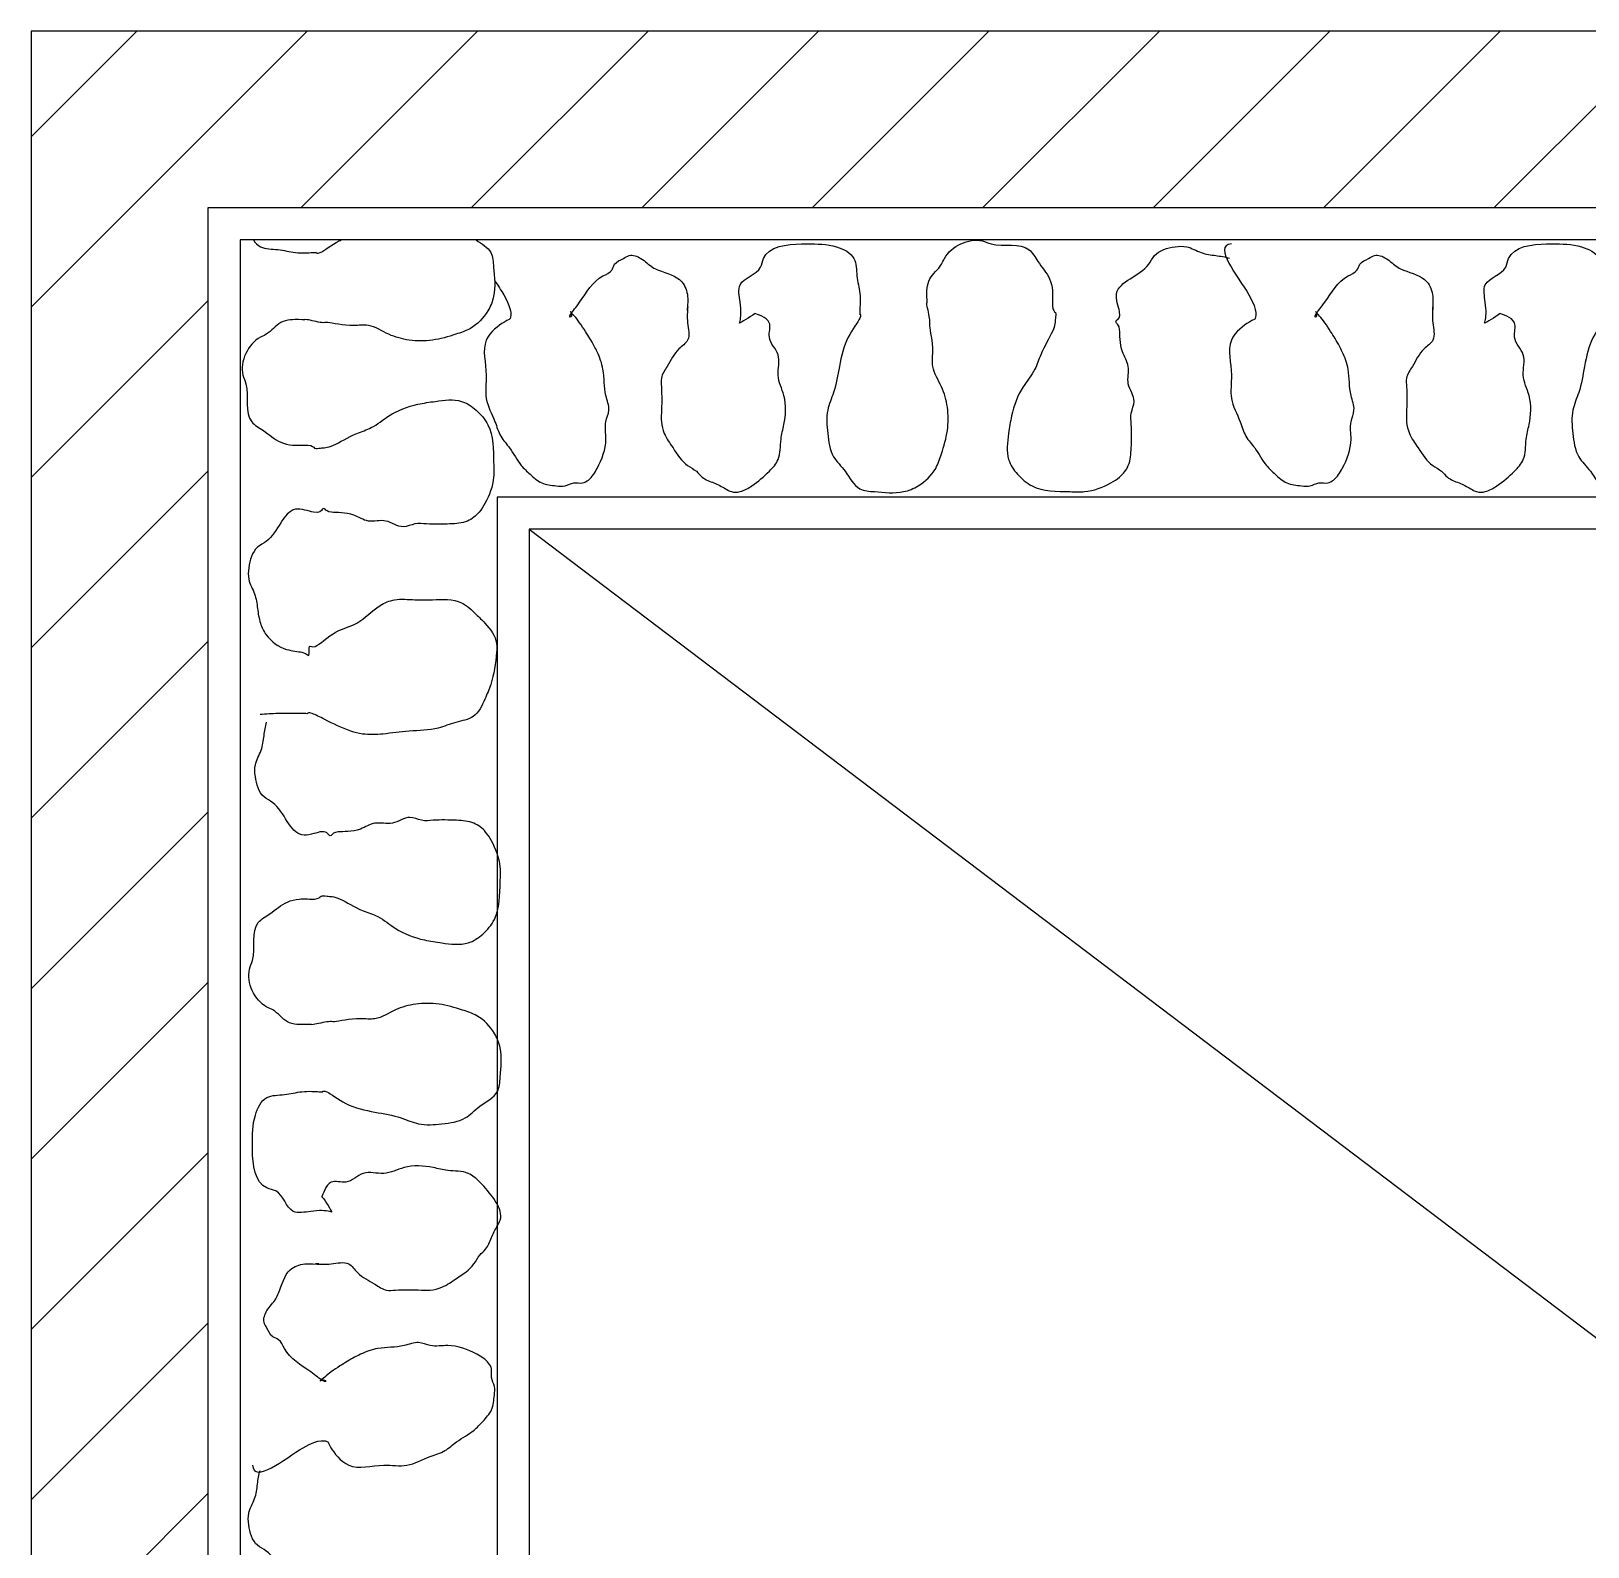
# Model space of a CAD drawing. Extents: x -251.9 to -196.2, y -340.1 to -300.7.
# Drawn here: x -244.523 to -243.714, y -323.8 to -323.012 of the extents above; entities that cross this region are included whole.
import ezdxf

# ---------------------------------------------------------------- set-up
doc = ezdxf.new("R2010")
doc.units = 0
doc.header["$LTSCALE"] = 0.5
doc.header["$MEASUREMENT"] = 0
for name, color, linetype in [('AC', 10, 'CONTINUOUS'), ('DUCK', 2, 'CONTINUOUS'), ('HATCH', 11, 'CONTINUOUS'), ('LINE', 3, 'CONTINUOUS')]:
    doc.layers.add(name, color=color, linetype=linetype)

msp = doc.modelspace()

# ---------------------------------------------------------------- hatches: boundary and pattern name
at = {"layer": 'HATCH'}
h = msp.add_hatch(dxfattribs=at)
h.set_pattern_fill('ANSI31', color=256, scale=0.501025, style=0)
h.set_pattern_definition([(45, (-329.37642, -341.31641), (-0.044284738, 0.044284738), [])])
h.paths.add_polyline_path([(-242.48565, -323.01249), (-244.52315, -323.01249), (-244.52315, -324.68257), (-242.48565, -324.68257)])
h.paths.add_polyline_path([(-242.57751, -323.10435), (-242.57751, -324.59072), (-244.4313, -324.59072), (-244.4313, -323.10435)], flags=16)

# ---------------------------------------------------------------- linework, layer by layer
at = {"layer": 'AC'}
for points in [[(-244.4313, -323.10435), (-244.4313, -324.59072), (-242.57751, -324.59072), (-242.57751, -323.10435)], [(-244.4146, -323.12105), (-244.4146, -324.57402), (-242.59421, -324.57402), (-242.59421, -323.12105)], [(-244.28099, -323.25465), (-244.28099, -324.44041), (-242.72782, -324.44041), (-242.72782, -323.25465)], [(-244.26429, -323.27135), (-244.26429, -324.42371), (-242.74452, -324.42371), (-242.74452, -323.27135)]]:
    msp.add_lwpolyline(points, close=True, dxfattribs=at)
at = {"layer": 'DUCK'}
msp.add_lwpolyline([(-244.52315, -323.01249), (-244.52315, -324.68257), (-242.48565, -324.68257), (-242.48565, -323.01249)], close=True, dxfattribs=at)
at = {"layer": 'HATCH'}
for points, knots in [([(-244.29191, -323.12105), (-244.28897, -323.12304), (-244.28337, -323.12612), (-244.28269, -323.13788), (-244.2814, -323.14816), (-244.28606, -323.1596), (-244.29316, -323.16698), (-244.30385, -323.17055), (-244.31435, -323.17365), (-244.32643, -323.17363), (-244.33764, -323.17062), (-244.34639, -323.16458), (-244.35863, -323.16623), (-244.36953, -323.1634), (-244.37114, -323.1645), (-244.38109, -323.16204), (-244.38088, -323.16263), (-244.38102, -323.16252), (-244.39387, -323.16225), (-244.39891, -323.16945), (-244.40975, -323.17362), (-244.41582, -323.1863), (-244.40912, -323.20028), (-244.41341, -323.214), (-244.40118, -323.22048), (-244.39517, -323.22614), (-244.38639, -323.22821), (-244.3772, -323.22709), (-244.37583, -323.2301), (-244.37316, -323.22889), (-244.36771, -323.22941), (-244.35624, -323.222), (-244.34525, -323.21877), (-244.33621, -323.21085), (-244.32448, -323.20653), (-244.31172, -323.20475), (-244.30061, -323.20317), (-244.29134, -323.20936), (-244.28283, -323.21946), (-244.28307, -323.23273), (-244.28229, -323.24664), (-244.28569, -323.25556), (-244.2905, -323.26332), (-244.29664, -323.26815), (-244.30655, -323.26874), (-244.31556, -323.26898), (-244.32377, -323.26799), (-244.33085, -323.27179), (-244.33843, -323.26541), (-244.34784, -323.26854), (-244.35694, -323.26226), (-244.36872, -323.2632), (-244.37045, -323.26062), (-244.37189, -323.26035), (-244.37341, -323.26435), (-244.39096, -323.25711), (-244.39542, -323.27573), (-244.40778, -323.28122), (-244.4101, -323.2896), (-244.41064, -323.29826), (-244.40647, -323.30475), (-244.40555, -323.31263), (-244.40444, -323.32), (-244.4004, -323.32839), (-244.39178, -323.33455), (-244.37981, -323.33509), (-244.37831, -323.33919), (-244.37921, -323.33055), (-244.37599, -323.33438), (-244.36626, -323.32411), (-244.35223, -323.32086), (-244.3443, -323.31168), (-244.33358, -323.30712), (-244.32411, -323.30827), (-244.3127, -323.30813), (-244.30037, -323.30716), (-244.29261, -323.31498), (-244.28593, -323.32135), (-244.28083, -323.32818), (-244.28149, -323.33956), (-244.28296, -323.3495), (-244.2876, -323.36035), (-244.29199, -323.36999), (-244.30274, -323.37131), (-244.3131, -323.37615), (-244.32631, -323.37584), (-244.33922, -323.37796), (-244.34954, -323.37846), (-244.35985, -323.37567), (-244.36851, -323.37131), (-244.37879, -323.36614), (-244.37975, -323.36776), (-244.37977, -323.36711), (-244.38236, -323.36729), (-244.39304, -323.36708), (-244.40109, -323.36741), (-244.40417, -323.36778)], [0.4270406, 0.4270406, 0.4270406, 0.4270406, 0.4315754, 0.4350445, 0.4418486, 0.4455117, 0.45128, 0.4549386, 0.4605401, 0.4659738, 0.4709192, 0.4760933, 0.4794894, 0.4869917, 0.4910669, 0.4965431, 0.5006184, 0.5074105, 0.5122134, 0.5165655, 0.5180848, 0.5278237, 0.5299749, 0.5389238, 0.542322, 0.5472225, 0.5500233, 0.5540985, 0.5595747, 0.567046, 0.5745483, 0.5812397, 0.5848982, 0.5897987, 0.5971158, 0.6012475, 0.6073604, 0.6113227, 0.6156765, 0.6246253, 0.6280273, 0.634481, 0.6369329, 0.6403311, 0.6444628, 0.6498965, 0.6526134, 0.6554141, 0.6597106, 0.6637859, 0.6674444, 0.6735951, 0.6790712, 0.6851842, 0.6920103, 0.6968132, 0.7069202, 0.7093704, 0.7145508, 0.7172723, 0.7209355, 0.7244046, 0.7278737, 0.7309155, 0.7367618, 0.7408935, 0.7470441, 0.7534889, 0.7582433, 0.7652392, 0.7704133, 0.7772097, 0.7808683, 0.7856227, 0.789698, 0.7965241, 0.8008762, 0.8037603, 0.8092436, 0.8112848, 0.8188915, 0.8225546, 0.8274584, 0.8317549, 0.8360514, 0.8428775, 0.8490281, 0.8537826, 0.8565834, 0.8632748, 0.8669334, 0.8716878, 0.8791592, 0.8839137, 0.8900266, 0.8939614, 0.8939614, 0.8939614, 0.8939614]), ([(-244.40758, -323.12105), (-244.40662, -323.12254), (-244.40332, -323.12601), (-244.39469, -323.12555), (-244.38547, -323.12822), (-244.3752, -323.12738), (-244.37475, -323.12775), (-244.37572, -323.12711), (-244.37381, -323.129), (-244.36682, -323.12337), (-244.3624, -323.1212), (-244.36208, -323.12105)], [0.35619536, 0.35619536, 0.35619536, 0.35619536, 0.35851129, 0.362643, 0.36677471, 0.37152919, 0.37628366, 0.38239658, 0.3871511, 0.3932283, 0.39369892, 0.39369892, 0.39369892, 0.39369892]), ([(-244.28227, -323.14215), (-244.28053, -323.14477), (-244.27209, -323.15731), (-244.27493, -323.16352), (-244.27469, -323.16165), (-244.29054, -323.17282), (-244.28542, -323.18942), (-244.28809, -323.20389), (-244.28222, -323.21388), (-244.27974, -323.22326), (-244.27343, -323.22978), (-244.26979, -323.23744), (-244.26362, -323.243), (-244.25812, -323.24815), (-244.25131, -323.24869), (-244.24552, -323.24937), (-244.24133, -323.24664), (-244.23688, -323.24793), (-244.23214, -323.24518), (-244.22743, -323.23747), (-244.22336, -323.22694), (-244.22546, -323.21639), (-244.22188, -323.20902), (-244.22576, -323.19997), (-244.22491, -323.18952), (-244.22805, -323.18101), (-244.23131, -323.17453), (-244.23448, -323.16951), (-244.23856, -323.16309), (-244.24347, -323.15763), (-244.24226, -323.1589), (-244.24218, -323.16161), (-244.24417, -323.16108), (-244.23585, -323.15093), (-244.23063, -323.14108), (-244.22125, -323.13777), (-244.22007, -323.13263), (-244.21585, -323.13117), (-244.21161, -323.12818), (-244.20538, -323.13055), (-244.20153, -323.1347), (-244.19412, -323.13822), (-244.18496, -323.14006), (-244.18168, -323.14917), (-244.18225, -323.15889), (-244.18192, -323.15738), (-244.18203, -323.1565), (-244.18179, -323.15454), (-244.18259, -323.16379), (-244.18002, -323.17309), (-244.18841, -323.17831), (-244.19154, -323.18563), (-244.19617, -323.19195), (-244.19525, -323.20048), (-244.19551, -323.20794), (-244.19585, -323.2161), (-244.19419, -323.2226), (-244.18893, -323.22987), (-244.18419, -323.23758), (-244.17747, -323.24069), (-244.1741, -323.24527), (-244.16821, -323.24718), (-244.16324, -323.2497), (-244.159, -323.25236), (-244.15378, -323.25212), (-244.14706, -323.24802), (-244.14046, -323.24252), (-244.13342, -323.2347), (-244.13409, -323.22544), (-244.1311, -323.21476), (-244.13037, -323.20295), (-244.13651, -323.19174), (-244.13271, -323.1803), (-244.14143, -323.17305), (-244.13694, -323.16202), (-244.14851, -323.15907), (-244.14555, -323.15887), (-244.1562, -323.16504), (-244.15432, -323.16377), (-244.15404, -323.15479), (-244.15712, -323.14139), (-244.14393, -323.13881), (-244.14223, -323.12455), (-244.1287, -323.12302), (-244.1158, -323.12312), (-244.1062, -323.12304), (-244.09396, -323.12922), (-244.09453, -323.13997), (-244.09186, -323.14918), (-244.0927, -323.15945), (-244.09233, -323.1599), (-244.09297, -323.15893), (-244.09108, -323.16084), (-244.10002, -323.17193), (-244.10317, -323.18614), (-244.10516, -323.19911), (-244.11028, -323.21014), (-244.10925, -323.22163), (-244.10775, -323.2336), (-244.09911, -323.24123), (-244.09458, -323.25125), (-244.0822, -323.25196), (-244.07192, -323.25325), (-244.06048, -323.2486), (-244.0531, -323.24149), (-244.04953, -323.23081), (-244.04643, -323.22031), (-244.04645, -323.20823), (-244.04946, -323.19702), (-244.05551, -323.18827), (-244.05385, -323.17603), (-244.05668, -323.16513), (-244.05558, -323.16352), (-244.05804, -323.15357), (-244.05745, -323.15377), (-244.05756, -323.15363), (-244.05784, -323.14078), (-244.05063, -323.13574), (-244.04646, -323.1249), (-244.03378, -323.11884), (-244.0198, -323.12553), (-244.00608, -323.12124), (-243.9996, -323.13347), (-243.99394, -323.13948), (-243.99187, -323.14827), (-243.99299, -323.15746), (-243.98998, -323.15882), (-243.99119, -323.16149), (-243.99068, -323.16695), (-243.99809, -323.17842), (-244.00131, -323.1894), (-244.00923, -323.19844), (-244.01355, -323.21017), (-244.01533, -323.22293), (-244.01691, -323.23405), (-244.01072, -323.24331), (-244.00062, -323.25183), (-243.98735, -323.25158), (-243.97344, -323.25237), (-243.96452, -323.24896), (-243.95676, -323.24415), (-243.95194, -323.23802), (-243.95134, -323.2281), (-243.9511, -323.21909), (-243.95209, -323.21089), (-243.94829, -323.2038), (-243.95467, -323.19622), (-243.95154, -323.18681), (-243.95783, -323.17771), (-243.95688, -323.16594), (-243.95946, -323.16421), (-243.95973, -323.16277), (-243.95573, -323.16125), (-243.96297, -323.14369), (-243.94435, -323.13924), (-243.93886, -323.12687), (-243.93048, -323.12455), (-243.92182, -323.12402), (-243.91533, -323.12818), (-243.90765, -323.12908), (-243.90272, -323.12982), (-243.90044, -323.13049)], [0.0104215, 0.0104215, 0.0104215, 0.0104215, 0.0135353, 0.0258367, 0.033431, 0.0402274, 0.0483779, 0.0538116, 0.0596161, 0.0632746, 0.0666728, 0.0715734, 0.0744575, 0.0778574, 0.0813265, 0.0833677, 0.085519, 0.0875602, 0.089081, 0.0924792, 0.0995714, 0.1036467, 0.1064475, 0.1099111, 0.1160617, 0.1203582, 0.1218775, 0.1258398, 0.12829, 0.1322523, 0.1349692, 0.1410821, 0.1458366, 0.1497988, 0.1579839, 0.1604358, 0.1619551, 0.164407, 0.1659279, 0.168733, 0.1721329, 0.1736537, 0.1797373, 0.1833958, 0.1854335, 0.1929048, 0.1963009, 0.2010554, 0.2051307, 0.209206, 0.2120901, 0.2169907, 0.2200292, 0.2220669, 0.2281798, 0.2302174, 0.2330182, 0.2369805, 0.2422891, 0.244741, 0.2466637, 0.2497055, 0.2527473, 0.2542682, 0.2563094, 0.2593512, 0.2646615, 0.2680597, 0.2728626, 0.2763261, 0.2831183, 0.2880637, 0.2928181, 0.297376, 0.3007721, 0.3055791, 0.3076167, 0.3146125, 0.3180086, 0.3234423, 0.3275176, 0.3337859, 0.3359342, 0.3454089, 0.3467698, 0.3536075, 0.3585113, 0.362643, 0.3667747, 0.3715292, 0.3762837, 0.3823966, 0.3871511, 0.3932283, 0.4003205, 0.4065831, 0.4108795, 0.4163132, 0.4219148, 0.4262668, 0.4315754, 0.4350445, 0.4418486, 0.4455117, 0.45128, 0.4549386, 0.4605401, 0.4659738, 0.4709192, 0.4760933, 0.4794894, 0.4869917, 0.4910669, 0.4965431, 0.5006184, 0.5074105, 0.5122134, 0.5165655, 0.5180848, 0.5278237, 0.5299749, 0.5389238, 0.542322, 0.5472225, 0.5500233, 0.5540985, 0.5595747, 0.567046, 0.5745483, 0.5812397, 0.5848982, 0.5897987, 0.5971158, 0.6012475, 0.6073604, 0.6113227, 0.6156765, 0.6246253, 0.6280273, 0.634481, 0.6369329, 0.6403311, 0.6444628, 0.6498965, 0.6526134, 0.6554141, 0.6597106, 0.6637859, 0.6674444, 0.6735951, 0.6790712, 0.6851842, 0.6920103, 0.6968132, 0.7069202, 0.7093704, 0.7145508, 0.7172723, 0.7209355, 0.7244046, 0.7276109, 0.7276109, 0.7276109, 0.7276109]), ([(-243.89939, -323.12309), (-243.9094, -323.12397), (-243.88355, -323.1545), (-243.88768, -323.16352), (-243.88744, -323.16165), (-243.90329, -323.17282), (-243.89817, -323.18942), (-243.90083, -323.20389), (-243.89496, -323.21388), (-243.89249, -323.22326), (-243.88618, -323.22978), (-243.88254, -323.23744), (-243.87637, -323.243), (-243.87087, -323.24815), (-243.86406, -323.24869), (-243.85827, -323.24937), (-243.85408, -323.24664), (-243.84962, -323.24793), (-243.84489, -323.24518), (-243.84018, -323.23747), (-243.83611, -323.22694), (-243.83821, -323.21639), (-243.83463, -323.20902), (-243.8385, -323.19997), (-243.83766, -323.18952), (-243.8408, -323.18101), (-243.84405, -323.17453), (-243.84723, -323.16951), (-243.85131, -323.16309), (-243.85622, -323.15763), (-243.855, -323.1589), (-243.85493, -323.16161), (-243.85692, -323.16108), (-243.8486, -323.15093), (-243.84337, -323.14108), (-243.834, -323.13777), (-243.83282, -323.13263), (-243.8286, -323.13117), (-243.82436, -323.12818), (-243.81813, -323.13055), (-243.81428, -323.1347), (-243.80687, -323.13822), (-243.7977, -323.14006), (-243.79443, -323.14917), (-243.795, -323.15889), (-243.79467, -323.15738), (-243.79478, -323.1565), (-243.79454, -323.15454), (-243.79533, -323.16379), (-243.79277, -323.17309), (-243.80116, -323.17831), (-243.80428, -323.18563), (-243.80891, -323.19195), (-243.80799, -323.20048), (-243.80825, -323.20794), (-243.8086, -323.2161), (-243.80693, -323.2226), (-243.80168, -323.22987), (-243.79694, -323.23758), (-243.79022, -323.24069), (-243.78685, -323.24527), (-243.78096, -323.24718), (-243.77599, -323.2497), (-243.77174, -323.25236), (-243.76652, -323.25212), (-243.7598, -323.24802), (-243.75321, -323.24252), (-243.74617, -323.2347), (-243.74683, -323.22544), (-243.74384, -323.21476), (-243.74312, -323.20295), (-243.74925, -323.19174), (-243.74545, -323.1803), (-243.75418, -323.17305), (-243.74968, -323.16202), (-243.76126, -323.15907), (-243.7583, -323.15887), (-243.76894, -323.16504), (-243.76706, -323.16377), (-243.76679, -323.15479), (-243.76987, -323.14139), (-243.75668, -323.13881), (-243.75498, -323.12455), (-243.74145, -323.12302), (-243.72855, -323.12312), (-243.71895, -323.12304), (-243.70671, -323.12922), (-243.70728, -323.13997), (-243.70461, -323.14918), (-243.70545, -323.15945), (-243.70508, -323.1599), (-243.70571, -323.15893), (-243.70383, -323.16084), (-243.71276, -323.17193), (-243.71592, -323.18614), (-243.7179, -323.19911), (-243.72303, -323.21014), (-243.722, -323.22163), (-243.72049, -323.2336), (-243.71186, -323.24123), (-243.70732, -323.25125), (-243.69495, -323.25196), (-243.68466, -323.25325), (-243.67323, -323.2486), (-243.66585, -323.24149), (-243.66228, -323.23081), (-243.65918, -323.22031), (-243.6592, -323.20823), (-243.66221, -323.19702), (-243.66825, -323.18827), (-243.6666, -323.17603), (-243.66943, -323.16513), (-243.66833, -323.16352), (-243.67079, -323.15357), (-243.6702, -323.15377), (-243.67031, -323.15363), (-243.67058, -323.14078), (-243.66337, -323.13574), (-243.65921, -323.1249), (-243.64653, -323.11884), (-243.63255, -323.12553), (-243.61883, -323.12124), (-243.61235, -323.13347), (-243.60669, -323.13948), (-243.60461, -323.14827), (-243.60574, -323.15746), (-243.60273, -323.15882), (-243.60394, -323.16149), (-243.60342, -323.16695), (-243.61083, -323.17842), (-243.61406, -323.1894), (-243.62198, -323.19844), (-243.6263, -323.21017), (-243.62808, -323.22293), (-243.62966, -323.23405), (-243.62347, -323.24331), (-243.61337, -323.25183), (-243.60009, -323.25158), (-243.58618, -323.25237), (-243.57727, -323.24896), (-243.56951, -323.24415), (-243.56468, -323.23802), (-243.56408, -323.2281), (-243.56385, -323.21909), (-243.56484, -323.21089), (-243.56104, -323.2038), (-243.56741, -323.19622), (-243.56429, -323.18681), (-243.57057, -323.17771), (-243.56963, -323.16594), (-243.57221, -323.16421), (-243.57248, -323.16277), (-243.56848, -323.16125), (-243.57572, -323.14369), (-243.5571, -323.13924), (-243.55161, -323.12687), (-243.54323, -323.12455), (-243.53456, -323.12402), (-243.52808, -323.12818), (-243.52039, -323.12908), (-243.51546, -323.12982), (-243.51318, -323.13049)], [0, 0, 0, 0, 0.0135353, 0.0258367, 0.033431, 0.0402274, 0.0483779, 0.0538116, 0.0596161, 0.0632746, 0.0666728, 0.0715734, 0.0744575, 0.0778574, 0.0813265, 0.0833677, 0.085519, 0.0875602, 0.089081, 0.0924792, 0.0995714, 0.1036467, 0.1064475, 0.1099111, 0.1160617, 0.1203582, 0.1218775, 0.1258398, 0.12829, 0.1322523, 0.1349692, 0.1410821, 0.1458366, 0.1497988, 0.1579839, 0.1604358, 0.1619551, 0.164407, 0.1659279, 0.168733, 0.1721329, 0.1736537, 0.1797373, 0.1833958, 0.1854335, 0.1929048, 0.1963009, 0.2010554, 0.2051307, 0.209206, 0.2120901, 0.2169907, 0.2200292, 0.2220669, 0.2281798, 0.2302174, 0.2330182, 0.2369805, 0.2422891, 0.244741, 0.2466637, 0.2497055, 0.2527473, 0.2542682, 0.2563094, 0.2593512, 0.2646615, 0.2680597, 0.2728626, 0.2763261, 0.2831183, 0.2880637, 0.2928181, 0.297376, 0.3007721, 0.3055791, 0.3076167, 0.3146125, 0.3180086, 0.3234423, 0.3275176, 0.3337859, 0.3359342, 0.3454089, 0.3467698, 0.3536075, 0.3585113, 0.362643, 0.3667747, 0.3715292, 0.3762837, 0.3823966, 0.3871511, 0.3932283, 0.4003205, 0.4065831, 0.4108795, 0.4163132, 0.4219148, 0.4262668, 0.4315754, 0.4350445, 0.4418486, 0.4455117, 0.45128, 0.4549386, 0.4605401, 0.4659738, 0.4709192, 0.4760933, 0.4794894, 0.4869917, 0.4910669, 0.4965431, 0.5006184, 0.5074105, 0.5122134, 0.5165655, 0.5180848, 0.5278237, 0.5299749, 0.5389238, 0.542322, 0.5472225, 0.5500233, 0.5540985, 0.5595747, 0.567046, 0.5745483, 0.5812397, 0.5848982, 0.5897987, 0.5971158, 0.6012475, 0.6073604, 0.6113227, 0.6156765, 0.6246253, 0.6280273, 0.634481, 0.6369329, 0.6403311, 0.6444628, 0.6498965, 0.6526134, 0.6554141, 0.6597106, 0.6637859, 0.6674444, 0.6735951, 0.6790712, 0.6851842, 0.6920103, 0.6968132, 0.7069202, 0.7093704, 0.7145508, 0.7172723, 0.7209355, 0.7244046, 0.7276109, 0.7276109, 0.7276109, 0.7276109]), ([(-244.40815, -323.75789), (-244.40727, -323.76791), (-244.37674, -323.74206), (-244.36772, -323.74619), (-244.36959, -323.74595), (-244.35842, -323.76179), (-244.34182, -323.75668), (-244.32735, -323.75934), (-244.31736, -323.75347), (-244.30798, -323.751), (-244.30146, -323.74469), (-244.2938, -323.74105), (-244.28824, -323.73487), (-244.28309, -323.72937), (-244.28255, -323.72256), (-244.28187, -323.71678), (-244.2846, -323.71258), (-244.28331, -323.70813), (-244.28606, -323.7034), (-244.29377, -323.69869), (-244.3043, -323.69462), (-244.31485, -323.69672), (-244.32222, -323.69314), (-244.33127, -323.69701), (-244.34172, -323.69617), (-244.35023, -323.69931), (-244.35671, -323.70256), (-244.36173, -323.70574), (-244.36815, -323.70982), (-244.37361, -323.71473), (-244.37234, -323.71351), (-244.36963, -323.71344), (-244.37016, -323.71543), (-244.38031, -323.70711), (-244.39016, -323.70188), (-244.39347, -323.6925), (-244.39861, -323.69133), (-244.40007, -323.68711), (-244.40306, -323.68287), (-244.40069, -323.67664), (-244.39654, -323.67279), (-244.39302, -323.66538), (-244.39118, -323.65621), (-244.38207, -323.65294), (-244.37235, -323.65351), (-244.37386, -323.65318), (-244.37474, -323.65329), (-244.3767, -323.65305), (-244.36745, -323.65384), (-244.35815, -323.65127), (-244.35293, -323.65966), (-244.34561, -323.66279), (-244.33929, -323.66742), (-244.33076, -323.6665), (-244.3233, -323.66676), (-244.31514, -323.6671), (-244.30864, -323.66544), (-244.30137, -323.66019), (-244.29366, -323.65545), (-244.29055, -323.64873), (-244.28597, -323.64536), (-244.28406, -323.63946), (-244.28154, -323.63449), (-244.27888, -323.63025), (-244.27912, -323.62503), (-244.28322, -323.61831), (-244.28872, -323.61171), (-244.29654, -323.60468), (-244.3058, -323.60534), (-244.31648, -323.60235), (-244.32829, -323.60163), (-244.3395, -323.60776), (-244.35094, -323.60396), (-244.35819, -323.61269), (-244.36922, -323.60819), (-244.37217, -323.61976), (-244.37237, -323.6168), (-244.3662, -323.62745), (-244.36747, -323.62557), (-244.37645, -323.6253), (-244.38985, -323.62838), (-244.39243, -323.61519), (-244.40669, -323.61348), (-244.40822, -323.59996), (-244.40812, -323.58706), (-244.4082, -323.57746), (-244.40202, -323.56522), (-244.39127, -323.56578), (-244.38206, -323.56311), (-244.37179, -323.56396), (-244.37134, -323.56359), (-244.37231, -323.56422), (-244.3704, -323.56233), (-244.35931, -323.57127), (-244.3451, -323.57442), (-244.33213, -323.57641), (-244.3211, -323.58154), (-244.30961, -323.58051), (-244.29764, -323.579), (-244.29001, -323.57036), (-244.27999, -323.56583), (-244.27928, -323.55346), (-244.27799, -323.54317), (-244.28264, -323.53174), (-244.28975, -323.52436), (-244.30043, -323.52079), (-244.31093, -323.51768), (-244.32301, -323.5177), (-244.33422, -323.52072), (-244.34297, -323.52676), (-244.35521, -323.5251), (-244.36611, -323.52794), (-244.36772, -323.52684), (-244.37767, -323.5293), (-244.37747, -323.52871), (-244.37761, -323.52882), (-244.39046, -323.52909), (-244.3955, -323.52188), (-244.40634, -323.51771), (-244.4124, -323.50503), (-244.40571, -323.49106), (-244.41, -323.47734), (-244.39777, -323.47086), (-244.39176, -323.4652), (-244.38297, -323.46312), (-244.37378, -323.46424), (-244.37242, -323.46124), (-244.36975, -323.46245), (-244.36429, -323.46193), (-244.35282, -323.46934), (-244.34184, -323.47256), (-244.3328, -323.48049), (-244.32107, -323.4848), (-244.30831, -323.48659), (-244.29719, -323.48816), (-244.28793, -323.48198), (-244.27941, -323.47188), (-244.27966, -323.4586), (-244.27887, -323.44469), (-244.28228, -323.43578), (-244.28709, -323.42802), (-244.29322, -323.42319), (-244.30314, -323.42259), (-244.31215, -323.42235), (-244.32035, -323.42335), (-244.32744, -323.41954), (-244.33502, -323.42592), (-244.34443, -323.42279), (-244.35353, -323.42908), (-244.3653, -323.42813), (-244.36703, -323.43071), (-244.36847, -323.43099), (-244.36999, -323.42698), (-244.38755, -323.43423), (-244.392, -323.4156), (-244.40437, -323.41011), (-244.40669, -323.40173), (-244.40722, -323.39307), (-244.40306, -323.38659), (-244.40216, -323.3789), (-244.40142, -323.37397), (-244.40075, -323.37169)], [0, 0, 0, 0, 0.0135353, 0.0258367, 0.033431, 0.0402274, 0.0483779, 0.0538116, 0.0596161, 0.0632746, 0.0666728, 0.0715734, 0.0744575, 0.0778574, 0.0813265, 0.0833677, 0.085519, 0.0875602, 0.089081, 0.0924792, 0.0995714, 0.1036467, 0.1064475, 0.1099111, 0.1160617, 0.1203582, 0.1218775, 0.1258398, 0.12829, 0.1322523, 0.1349692, 0.1410821, 0.1458366, 0.1497988, 0.1579839, 0.1604358, 0.1619551, 0.164407, 0.1659279, 0.168733, 0.1721329, 0.1736537, 0.1797373, 0.1833958, 0.1854335, 0.1929048, 0.1963009, 0.2010554, 0.2051307, 0.209206, 0.2120901, 0.2169907, 0.2200292, 0.2220669, 0.2281798, 0.2302174, 0.2330182, 0.2369805, 0.2422891, 0.244741, 0.2466637, 0.2497055, 0.2527473, 0.2542682, 0.2563094, 0.2593512, 0.2646615, 0.2680597, 0.2728626, 0.2763261, 0.2831183, 0.2880637, 0.2928181, 0.297376, 0.3007721, 0.3055791, 0.3076167, 0.3146125, 0.3180086, 0.3234423, 0.3275176, 0.3337859, 0.3359342, 0.3454089, 0.3467698, 0.3536075, 0.3585113, 0.362643, 0.3667747, 0.3715292, 0.3762837, 0.3823966, 0.3871511, 0.3932283, 0.4003205, 0.4065831, 0.4108795, 0.4163132, 0.4219148, 0.4262668, 0.4315754, 0.4350445, 0.4418486, 0.4455117, 0.45128, 0.4549386, 0.4605401, 0.4659738, 0.4709192, 0.4760933, 0.4794894, 0.4869917, 0.4910669, 0.4965431, 0.5006184, 0.5074105, 0.5122134, 0.5165655, 0.5180848, 0.5278237, 0.5299749, 0.5389238, 0.542322, 0.5472225, 0.5500233, 0.5540985, 0.5595747, 0.567046, 0.5745483, 0.5812397, 0.5848982, 0.5897987, 0.5971158, 0.6012475, 0.6073604, 0.6113227, 0.6156765, 0.6246253, 0.6280273, 0.634481, 0.6369329, 0.6403311, 0.6444628, 0.6498965, 0.6526134, 0.6554141, 0.6597106, 0.6637859, 0.6674444, 0.6735951, 0.6790712, 0.6851842, 0.6920103, 0.6968132, 0.7069202, 0.7093704, 0.7145508, 0.7172723, 0.7209355, 0.7244046, 0.7276109, 0.7276109, 0.7276109, 0.7276109]), ([(-244.41156, -324.14685), (-244.41068, -324.15687), (-244.38016, -324.13101), (-244.37113, -324.13514), (-244.37301, -324.13491), (-244.36184, -324.15075), (-244.34523, -324.14563), (-244.33077, -324.1483), (-244.32077, -324.14243), (-244.3114, -324.13995), (-244.30487, -324.13364), (-244.29722, -324.13001), (-244.29166, -324.12383), (-244.28651, -324.11833), (-244.28597, -324.11152), (-244.28528, -324.10573), (-244.28802, -324.10154), (-244.28672, -324.09709), (-244.28947, -324.09235), (-244.29719, -324.08764), (-244.30771, -324.08357), (-244.31827, -324.08567), (-244.32563, -324.0821), (-244.33468, -324.08597), (-244.34513, -324.08513), (-244.35364, -324.08826), (-244.36013, -324.09152), (-244.36514, -324.0947), (-244.37156, -324.09878), (-244.37702, -324.10368), (-244.37576, -324.10247), (-244.37305, -324.10239), (-244.37357, -324.10439), (-244.38372, -324.09606), (-244.39358, -324.09084), (-244.39689, -324.08146), (-244.40202, -324.08029), (-244.40348, -324.07606), (-244.40648, -324.07183), (-244.4041, -324.06559), (-244.39995, -324.06175), (-244.39643, -324.05433), (-244.3946, -324.04517), (-244.38548, -324.04189), (-244.37576, -324.04246), (-244.37727, -324.04213), (-244.37815, -324.04225), (-244.38011, -324.042), (-244.37086, -324.0428), (-244.36156, -324.04023), (-244.35634, -324.04862), (-244.34902, -324.05175), (-244.34271, -324.05638), (-244.33417, -324.05546), (-244.32671, -324.05572), (-244.31855, -324.05606), (-244.31206, -324.0544), (-244.30478, -324.04914), (-244.29707, -324.0444), (-244.29396, -324.03769), (-244.28939, -324.03432), (-244.28747, -324.02842), (-244.28495, -324.02345), (-244.2823, -324.01921), (-244.28253, -324.01399), (-244.28663, -324.00727), (-244.29214, -324.00067), (-244.29995, -323.99363), (-244.30922, -323.9943), (-244.31989, -323.99131), (-244.3317, -323.99059), (-244.34291, -323.99672), (-244.35436, -323.99292), (-244.3616, -324.00165), (-244.37264, -323.99715), (-244.37558, -324.00872), (-244.37578, -324.00576), (-244.36961, -324.01641), (-244.37089, -324.01453), (-244.37986, -324.01425), (-244.39326, -324.01733), (-244.39585, -324.00415), (-244.4101, -324.00244), (-244.41163, -323.98891), (-244.41153, -323.97602), (-244.41162, -323.96642), (-244.40543, -323.95417), (-244.39469, -323.95474), (-244.38547, -323.95207), (-244.3752, -323.95292), (-244.37475, -323.95255), (-244.37572, -323.95318), (-244.37381, -323.95129), (-244.36272, -323.96023), (-244.34851, -323.96338), (-244.33555, -323.96537), (-244.32451, -323.9705), (-244.31302, -323.96947), (-244.30105, -323.96796), (-244.29343, -323.95932), (-244.2834, -323.95479), (-244.28269, -323.94241), (-244.2814, -323.93213), (-244.28606, -323.92069), (-244.29316, -323.91332), (-244.30385, -323.90974), (-244.31435, -323.90664), (-244.32643, -323.90666), (-244.33764, -323.90968), (-244.34639, -323.91572), (-244.35863, -323.91406), (-244.36953, -323.9169), (-244.37114, -323.91579), (-244.38109, -323.91826), (-244.38088, -323.91766), (-244.38102, -323.91777), (-244.39387, -323.91805), (-244.39891, -323.91084), (-244.40975, -323.90667), (-244.41582, -323.89399), (-244.40912, -323.88002), (-244.41341, -323.86629), (-244.40118, -323.85981), (-244.39517, -323.85416), (-244.38639, -323.85208), (-244.3772, -323.8532), (-244.37583, -323.85019), (-244.37316, -323.8514), (-244.36771, -323.85089), (-244.35624, -323.8583), (-244.34525, -323.86152), (-244.33621, -323.86944), (-244.32448, -323.87376), (-244.31172, -323.87554), (-244.30061, -323.87712), (-244.29134, -323.87094), (-244.28283, -323.86084), (-244.28307, -323.84756), (-244.28229, -323.83365), (-244.28569, -323.82473), (-244.2905, -323.81698), (-244.29664, -323.81215), (-244.30655, -323.81155), (-244.31556, -323.81131), (-244.32377, -323.8123), (-244.33085, -323.8085), (-244.33843, -323.81488), (-244.34784, -323.81175), (-244.35694, -323.81804), (-244.36872, -323.81709), (-244.37045, -323.81967), (-244.37189, -323.81995), (-244.37341, -323.81594), (-244.39096, -323.82318), (-244.39542, -323.80456), (-244.40778, -323.79907), (-244.4101, -323.79069), (-244.41064, -323.78203), (-244.40647, -323.77554), (-244.40557, -323.76786), (-244.40484, -323.76293), (-244.40417, -323.76065)], [0, 0, 0, 0, 0.0135353, 0.0258367, 0.033431, 0.0402274, 0.0483779, 0.0538116, 0.0596161, 0.0632746, 0.0666728, 0.0715734, 0.0744575, 0.0778574, 0.0813265, 0.0833677, 0.085519, 0.0875602, 0.089081, 0.0924792, 0.0995714, 0.1036467, 0.1064475, 0.1099111, 0.1160617, 0.1203582, 0.1218775, 0.1258398, 0.12829, 0.1322523, 0.1349692, 0.1410821, 0.1458366, 0.1497988, 0.1579839, 0.1604358, 0.1619551, 0.164407, 0.1659279, 0.168733, 0.1721329, 0.1736537, 0.1797373, 0.1833958, 0.1854335, 0.1929048, 0.1963009, 0.2010554, 0.2051307, 0.209206, 0.2120901, 0.2169907, 0.2200292, 0.2220669, 0.2281798, 0.2302174, 0.2330182, 0.2369805, 0.2422891, 0.244741, 0.2466637, 0.2497055, 0.2527473, 0.2542682, 0.2563094, 0.2593512, 0.2646615, 0.2680597, 0.2728626, 0.2763261, 0.2831183, 0.2880637, 0.2928181, 0.297376, 0.3007721, 0.3055791, 0.3076167, 0.3146125, 0.3180086, 0.3234423, 0.3275176, 0.3337859, 0.3359342, 0.3454089, 0.3467698, 0.3536075, 0.3585113, 0.362643, 0.3667747, 0.3715292, 0.3762837, 0.3823966, 0.3871511, 0.3932283, 0.4003205, 0.4065831, 0.4108795, 0.4163132, 0.4219148, 0.4262668, 0.4315754, 0.4350445, 0.4418486, 0.4455117, 0.45128, 0.4549386, 0.4605401, 0.4659738, 0.4709192, 0.4760933, 0.4794894, 0.4869917, 0.4910669, 0.4965431, 0.5006184, 0.5074105, 0.5122134, 0.5165655, 0.5180848, 0.5278237, 0.5299749, 0.5389238, 0.542322, 0.5472225, 0.5500233, 0.5540985, 0.5595747, 0.567046, 0.5745483, 0.5812397, 0.5848982, 0.5897987, 0.5971158, 0.6012475, 0.6073604, 0.6113227, 0.6156765, 0.6246253, 0.6280273, 0.634481, 0.6369329, 0.6403311, 0.6444628, 0.6498965, 0.6526134, 0.6554141, 0.6597106, 0.6637859, 0.6674444, 0.6735951, 0.6790712, 0.6851842, 0.6920103, 0.6968132, 0.7069202, 0.7093704, 0.7145508, 0.7172723, 0.7209355, 0.7244046, 0.7276109, 0.7276109, 0.7276109, 0.7276109])]:
    msp.add_open_spline(points, degree=3, knots=knots, dxfattribs=at)
at = {"layer": 'LINE'}
msp.add_line((-244.26429, -323.27135), (-242.74452, -324.42371), dxfattribs=at)

doc.saveas('drawing.dxf')
